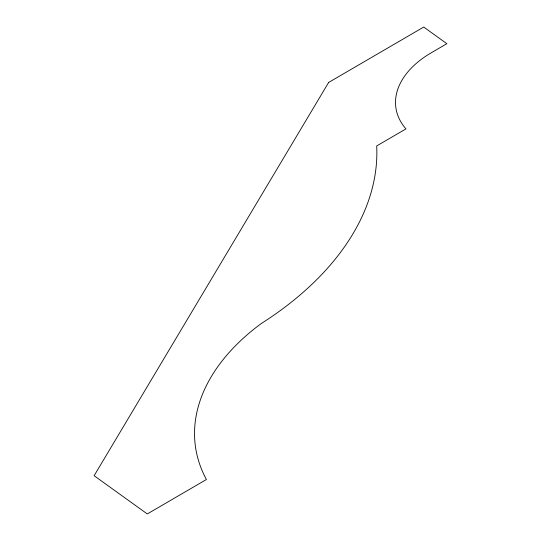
<?xml version="1.0" encoding="UTF-8"?>
<svg xmlns="http://www.w3.org/2000/svg" width="541" height="541" viewBox="0 0 541 541"><rect width="100%" height="100%" fill="white"/><g stroke="black" fill="none" stroke-linecap="round" stroke-linejoin="round"><path stroke-width="0.81" d="M328.651 82.442L94.134 475.708L147.294 513.95L206.412 479.509A238.676 149.553 -7.7 0 1 261.215 323.572A340.56 213.397 -7.7 0 0 376.692 145.942L405.946 128.9A94.594 59.273 -7.7 0 1 431.704 52.524L446.866 43.699L423.725 27.05L328.651 82.442"/></g></svg>
